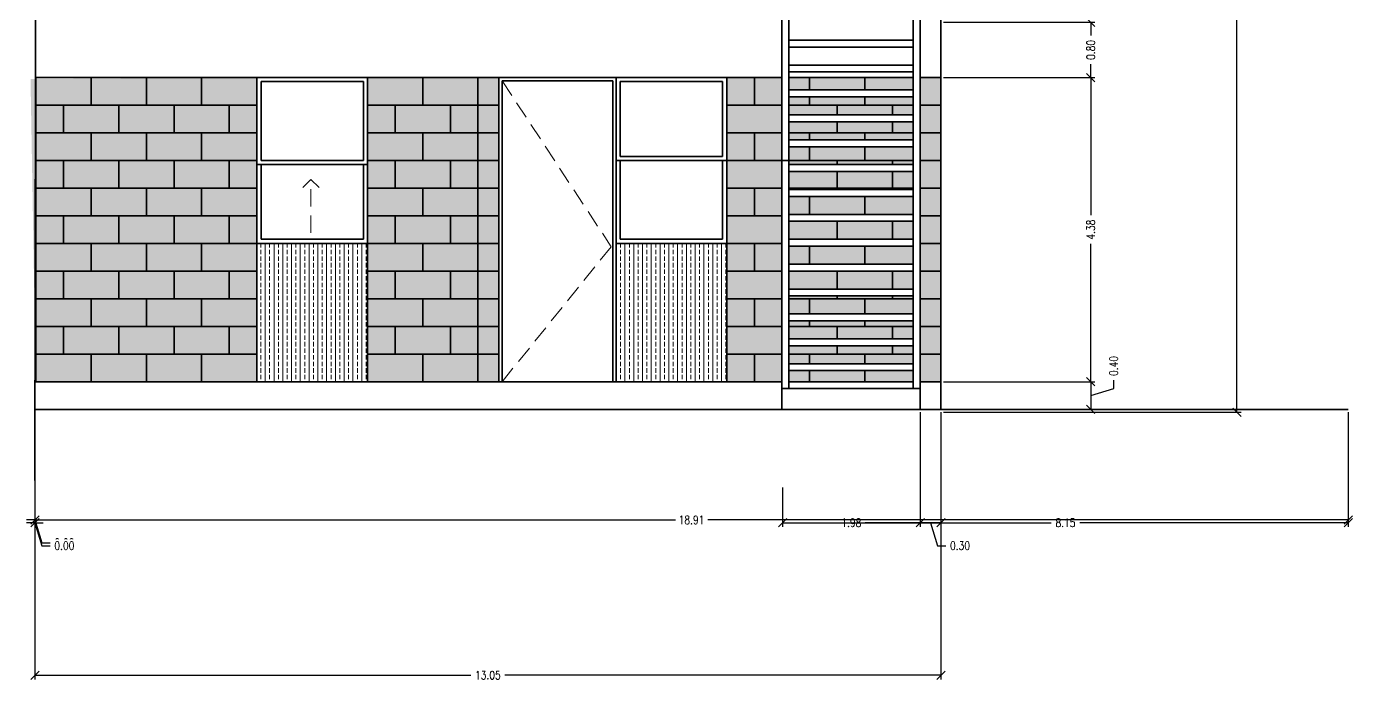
# Model space of a CAD drawing. Header units: inches. Extents: x 2738.4 to 2810.4, y -1117 to -1088.
# Drawn here: x 2771.24 to 2790.33, y -1116.32 to -1106.89 of the extents above; entities that cross this region are included whole.
import ezdxf

# ---------------------------------------------------------------- set-up
doc = ezdxf.new("R2010")
doc.units = ezdxf.units.IN
doc.header["$MEASUREMENT"] = 0
doc.linetypes.add('HIDDEN', pattern=[0.375, 0.25, -0.125])
doc.layers.get('DEFPOINTS').update_dxf_attribs({"color": 210})
for name, color, linetype, lineweight in [('A-ELEV-MBE1', 7, 'Continuous', 35), ('A-ELEV-OVHD', 3, 'HIDDEN', 18), ('A-ELEV-PATT', 8, 'Continuous', 18), ('A-SECT-MCUT', 7, 'Continuous', 35)]:
    doc.layers.add(name, color=color, linetype=linetype, lineweight=lineweight)
doc.styles.add('E-ROMANS', font='romans.shx', dxfattribs={"width": 0.8})
doc.dimstyles.new('E-0100_ARW_18', dxfattribs={"dimscale": 0.001, "dimtxt": 180, "dimasz": 180, "dimexe": 90, "dimexo": 60, "dimgap": 90, "dimtad": 0, "dimzin": 0, "dimdsep": 46, "dimtxsty": 'E-ROMANS', "dimblk": 'OPEN90', "dimcen": 90, "dimclrd": 256, "dimclre": 256, "dimclrt": 256, "dimadec": 0, "dimazin": 0, "dimtfac": 1, "dimtmove": 1, "dimatfit": 3, "dimldrblk": 'OPEN90', "dimfxl": 1, "dimtfill": 1, "dimtolj": 1, "dimtzin": 0, "dimarcsym": 0})

# ---------------------------------------------------------------- blocks, each defined once
blk = doc.blocks.new('_Oblique')
at = {"color": 0, "linetype": 'ByBlock', "lineweight": -2}
blk.add_line((-0.5, -0.5), (0.5, 0.5), dxfattribs=at)
blk = doc.blocks.new('*D97')
at = {"lineweight": -2, "transparency": 16777216}
for p, q in [((2771.361, -1112.481), (2771.361, -1116.286)), ((2784.407, -1112.44), (2784.407, -1116.286))]:
    blk.add_line(p, q, dxfattribs=at)
at = {"transparency": 16777216}
for p, q in [((2771.361, -1116.226), (2777.639, -1116.226)), ((2784.407, -1116.226), (2778.129, -1116.226))]:
    blk.add_line(p, q, dxfattribs=at)
at = {"layer": 'DEFPOINTS', "color": 0, "transparency": 16777216}
for p in [(2771.361, -1112.441), (2784.407, -1112.4), (2771.361, -1116.226)]:
    blk.add_point(p, dxfattribs=at)
at = {"transparency": 16777216, "xscale": 0.12, "yscale": 0.12, "zscale": 0.12, "rotation": 180}
blk.add_blockref('_Oblique', (2771.361, -1116.226), dxfattribs=at)
at = {"transparency": 16777216, "xscale": 0.12, "yscale": 0.12, "zscale": 0.12}
blk.add_blockref('_Oblique', (2784.407, -1116.226), dxfattribs=at)
at = {"transparency": 16777216, "insert": (2777.884, -1116.226), "char_height": 0.12, "attachment_point": 5, "style": 'E-ROMANS', "bg_fill": 3, "box_fill_scale": 1.25, "bg_fill_color": 256, "bg_fill_true_color": 13158600, "bg_fill_transparency": 0}
blk.add_mtext('\\A1;13.05', dxfattribs=at)
blk = doc.blocks.new('_Open90')
at = {"color": 0, "linetype": 'ByBlock', "lineweight": -2}
for p, q in [((0, 0), (-1, 0)), ((-0.5, 0.5), (0, 0)), ((0, 0), (-0.5, -0.5))]:
    blk.add_line(p, q, dxfattribs=at)
blk = doc.blocks.new('*D98')
at = {"lineweight": -2, "transparency": 16777216}
for p, q in [((2784.109, -1112.44), (2784.109, -1114.092)), ((2784.407, -1112.44), (2784.407, -1114.092))]:
    blk.add_line(p, q, dxfattribs=at)
at = {"transparency": 16777216}
for p, q in [((2784.407, -1114.032), (2784.109, -1114.032)), ((2784.258, -1114.032), (2784.357, -1114.362)), ((2784.357, -1114.362), (2784.477, -1114.362))]:
    blk.add_line(p, q, dxfattribs=at)
at = {"layer": 'DEFPOINTS', "color": 0, "transparency": 16777216}
for p in [(2784.109, -1112.4), (2784.407, -1112.4), (2784.109, -1114.032)]:
    blk.add_point(p, dxfattribs=at)
at = {"transparency": 16777216, "xscale": 0.12, "yscale": 0.12, "zscale": 0.12, "rotation": 180}
blk.add_blockref('_Oblique', (2784.109, -1114.032), dxfattribs=at)
at = {"transparency": 16777216, "xscale": 0.12, "yscale": 0.12, "zscale": 0.12}
blk.add_blockref('_Oblique', (2784.407, -1114.032), dxfattribs=at)
at = {"transparency": 16777216, "insert": (2784.683, -1114.362), "char_height": 0.12, "attachment_point": 5, "style": 'E-ROMANS', "bg_fill": 3, "box_fill_scale": 1.25, "bg_fill_color": 256, "bg_fill_true_color": 13158600, "bg_fill_transparency": 0}
blk.add_mtext('\\A1;0.30', dxfattribs=at)
blk = doc.blocks.new('*D99')
at = {"lineweight": -2, "transparency": 16777216}
for p, q in [((2784.109, -1112.44), (2784.109, -1114.092)), ((2782.128, -1113.524), (2782.128, -1114.092))]:
    blk.add_line(p, q, dxfattribs=at)
at = {"transparency": 16777216}
for p, q in [((2782.128, -1114.032), (2782.919, -1114.032)), ((2784.109, -1114.032), (2783.318, -1114.032))]:
    blk.add_line(p, q, dxfattribs=at)
at = {"layer": 'DEFPOINTS', "color": 0, "transparency": 16777216}
for p in [(2784.109, -1112.4), (2782.128, -1113.484), (2782.128, -1114.032)]:
    blk.add_point(p, dxfattribs=at)
at = {"transparency": 16777216, "xscale": 0.12, "yscale": 0.12, "zscale": 0.12, "rotation": 180}
blk.add_blockref('_Oblique', (2782.128, -1114.032), dxfattribs=at)
at = {"transparency": 16777216, "xscale": 0.12, "yscale": 0.12, "zscale": 0.12}
blk.add_blockref('_Oblique', (2784.109, -1114.032), dxfattribs=at)
at = {"transparency": 16777216, "insert": (2783.118, -1114.032), "char_height": 0.12, "attachment_point": 5, "style": 'E-ROMANS', "bg_fill": 3, "box_fill_scale": 1.25, "bg_fill_color": 256, "bg_fill_true_color": 13158600, "bg_fill_transparency": 0}
blk.add_mtext('\\A1;1.98', dxfattribs=at)
blk = doc.blocks.new('*D100')
at = {"lineweight": -2, "transparency": 16777216}
for p, q in [((2790.273, -1112.44), (2790.273, -1114.092)), ((2782.128, -1113.524), (2782.128, -1114.092))]:
    blk.add_line(p, q, dxfattribs=at)
at = {"transparency": 16777216}
for p, q in [((2782.128, -1114.032), (2785.994, -1114.032)), ((2790.273, -1114.032), (2786.407, -1114.032))]:
    blk.add_line(p, q, dxfattribs=at)
at = {"layer": 'DEFPOINTS', "color": 0, "transparency": 16777216}
for p in [(2790.273, -1112.4), (2782.128, -1113.484), (2790.273, -1114.032)]:
    blk.add_point(p, dxfattribs=at)
at = {"transparency": 16777216, "xscale": 0.12, "yscale": 0.12, "zscale": 0.12, "rotation": 180}
blk.add_blockref('_Oblique', (2782.128, -1114.032), dxfattribs=at)
at = {"transparency": 16777216, "xscale": 0.12, "yscale": 0.12, "zscale": 0.12}
blk.add_blockref('_Oblique', (2790.273, -1114.032), dxfattribs=at)
at = {"transparency": 16777216, "insert": (2786.201, -1114.032), "char_height": 0.12, "attachment_point": 5, "style": 'E-ROMANS', "bg_fill": 3, "box_fill_scale": 1.25, "bg_fill_color": 256, "bg_fill_true_color": 13158600, "bg_fill_transparency": 0}
blk.add_mtext('\\A1;8.15', dxfattribs=at)
blk = doc.blocks.new('*D101')
at = {"lineweight": -2, "transparency": 16777216}
for p, q in [((2771.361, -1112.44), (2771.361, -1114.051)), ((2790.273, -1112.44), (2790.273, -1114.051))]:
    blk.add_line(p, q, dxfattribs=at)
at = {"transparency": 16777216}
for p, q in [((2771.361, -1113.991), (2780.586, -1113.991)), ((2790.273, -1113.991), (2781.049, -1113.991))]:
    blk.add_line(p, q, dxfattribs=at)
at = {"layer": 'DEFPOINTS', "color": 0, "transparency": 16777216}
for p in [(2771.361, -1112.4), (2790.273, -1112.4), (2771.361, -1113.991)]:
    blk.add_point(p, dxfattribs=at)
at = {"transparency": 16777216, "xscale": 0.12, "yscale": 0.12, "zscale": 0.12, "rotation": 180}
blk.add_blockref('_Oblique', (2771.361, -1113.991), dxfattribs=at)
at = {"transparency": 16777216, "xscale": 0.12, "yscale": 0.12, "zscale": 0.12}
blk.add_blockref('_Oblique', (2790.273, -1113.991), dxfattribs=at)
at = {"transparency": 16777216, "insert": (2780.817, -1113.991), "char_height": 0.12, "attachment_point": 5, "style": 'E-ROMANS', "bg_fill": 3, "box_fill_scale": 1.25, "bg_fill_color": 256, "bg_fill_true_color": 13158600, "bg_fill_transparency": 0}
blk.add_mtext('\\A1;18.91', dxfattribs=at)
blk = doc.blocks.new('*D57')
at = {"lineweight": -2, "transparency": 16777216}
blk.add_line((2771.361, -1112.44), (2771.361, -1114.051), dxfattribs=at)
blk.add_line((2771.361, -1112.44), (2771.361, -1114.051), dxfattribs=at)
at = {"transparency": 16777216}
for p, q in [((2771.361, -1113.991), (2771.241, -1113.991)), ((2771.361, -1113.991), (2771.481, -1113.991)), ((2771.361, -1113.991), (2771.46, -1114.321)), ((2771.46, -1114.321), (2771.58, -1114.321))]:
    blk.add_line(p, q, dxfattribs=at)
at = {"layer": 'DEFPOINTS', "color": 0, "transparency": 16777216}
for p in [(2771.361, -1112.4), (2771.361, -1112.4), (2771.361, -1113.991)]:
    blk.add_point(p, dxfattribs=at)
at = {"transparency": 16777216, "xscale": 0.12, "yscale": 0.12, "zscale": 0.12}
blk.add_blockref('_Oblique', (2771.361, -1113.991), dxfattribs=at)
at = {"transparency": 16777216, "xscale": 0.12, "yscale": 0.12, "zscale": 0.12, "rotation": 180}
blk.add_blockref('_Oblique', (2771.361, -1113.991), dxfattribs=at)
at = {"transparency": 16777216, "insert": (2771.787, -1114.321), "char_height": 0.12, "attachment_point": 5, "style": 'E-ROMANS', "bg_fill": 3, "box_fill_scale": 1.25, "bg_fill_color": 256, "bg_fill_true_color": 13158600, "bg_fill_transparency": 0}
blk.add_mtext('\\A1;0.00', dxfattribs=at)
blk = doc.blocks.new('*D58')
at = {"lineweight": -2, "transparency": 16777216}
blk.add_line((2771.361, -1112.44), (2771.361, -1114.051), dxfattribs=at)
blk.add_line((2771.361, -1112.44), (2771.361, -1114.051), dxfattribs=at)
at = {"transparency": 16777216}
for p, q in [((2771.361, -1113.991), (2771.241, -1113.991)), ((2771.361, -1113.991), (2771.481, -1113.991)), ((2771.361, -1113.991), (2771.46, -1114.321)), ((2771.46, -1114.321), (2771.58, -1114.321))]:
    blk.add_line(p, q, dxfattribs=at)
at = {"layer": 'DEFPOINTS', "color": 0, "transparency": 16777216}
for p in [(2771.361, -1112.4), (2771.361, -1112.4), (2771.361, -1113.991)]:
    blk.add_point(p, dxfattribs=at)
at = {"transparency": 16777216, "xscale": 0.12, "yscale": 0.12, "zscale": 0.12}
blk.add_blockref('_Oblique', (2771.361, -1113.991), dxfattribs=at)
at = {"transparency": 16777216, "xscale": 0.12, "yscale": 0.12, "zscale": 0.12, "rotation": 180}
blk.add_blockref('_Oblique', (2771.361, -1113.991), dxfattribs=at)
at = {"transparency": 16777216, "insert": (2771.787, -1114.321), "char_height": 0.12, "attachment_point": 5, "style": 'E-ROMANS', "bg_fill": 3, "box_fill_scale": 1.25, "bg_fill_color": 256, "bg_fill_true_color": 13158600, "bg_fill_transparency": 0}
blk.add_mtext('\\A1;0.00', dxfattribs=at)
blk = doc.blocks.new('*D59')
at = {"lineweight": -2, "transparency": 16777216}
blk.add_line((2771.361, -1112.44), (2771.361, -1114.051), dxfattribs=at)
blk.add_line((2771.361, -1112.44), (2771.361, -1114.051), dxfattribs=at)
at = {"transparency": 16777216}
for p, q in [((2771.361, -1113.991), (2771.241, -1113.991)), ((2771.361, -1113.991), (2771.481, -1113.991)), ((2771.361, -1113.991), (2771.46, -1114.321)), ((2771.46, -1114.321), (2771.58, -1114.321))]:
    blk.add_line(p, q, dxfattribs=at)
at = {"layer": 'DEFPOINTS', "color": 0, "transparency": 16777216}
for p in [(2771.361, -1112.4), (2771.361, -1112.4), (2771.361, -1113.991)]:
    blk.add_point(p, dxfattribs=at)
at = {"transparency": 16777216, "xscale": 0.12, "yscale": 0.12, "zscale": 0.12}
blk.add_blockref('_Oblique', (2771.361, -1113.991), dxfattribs=at)
at = {"transparency": 16777216, "xscale": 0.12, "yscale": 0.12, "zscale": 0.12, "rotation": 180}
blk.add_blockref('_Oblique', (2771.361, -1113.991), dxfattribs=at)
at = {"transparency": 16777216, "insert": (2771.787, -1114.321), "char_height": 0.12, "attachment_point": 5, "style": 'E-ROMANS', "bg_fill": 3, "box_fill_scale": 1.25, "bg_fill_color": 256, "bg_fill_true_color": 13158600, "bg_fill_transparency": 0}
blk.add_mtext('\\A1;0.00', dxfattribs=at)
blk = doc.blocks.new('*D60')
at = {"lineweight": -2, "transparency": 16777216}
for p in [(2771.361, -1112.44), (2771.361, -1112.481)]:
    blk.add_line(p, (2771.361, -1114.092), dxfattribs=at)
at = {"transparency": 16777216}
for p, q in [((2771.361, -1114.032), (2771.241, -1114.032)), ((2771.361, -1114.032), (2771.481, -1114.032)), ((2771.361, -1114.032), (2771.46, -1114.362)), ((2771.361, -1114.032), (2771.361, -1114.032)), ((2771.361, -1114.032), (2771.361, -1114.032)), ((2771.46, -1114.362), (2771.58, -1114.362))]:
    blk.add_line(p, q, dxfattribs=at)
at = {"layer": 'DEFPOINTS', "color": 0, "transparency": 16777216}
for p in [(2771.361, -1112.4), (2771.361, -1112.441), (2771.361, -1114.032)]:
    blk.add_point(p, dxfattribs=at)
at = {"transparency": 16777216, "xscale": 0.12, "yscale": 0.12, "zscale": 0.12, "rotation": 180}
blk.add_blockref('_Oblique', (2771.361, -1114.032), dxfattribs=at)
at = {"transparency": 16777216, "xscale": 0.12, "yscale": 0.12, "zscale": 0.12}
blk.add_blockref('_Oblique', (2771.361, -1114.032), dxfattribs=at)
at = {"transparency": 16777216, "insert": (2771.787, -1114.362), "char_height": 0.12, "attachment_point": 5, "style": 'E-ROMANS', "bg_fill": 3, "box_fill_scale": 1.25, "bg_fill_color": 256, "bg_fill_true_color": 13158600, "bg_fill_transparency": 0}
blk.add_mtext('\\A1;0.00', dxfattribs=at)
blk = doc.blocks.new('*D72')
at = {"lineweight": -2, "transparency": 16777216}
for p, q in [((2784.447, -1095.355), (2788.73, -1095.355)), ((2784.447, -1112.441), (2788.73, -1112.441))]:
    blk.add_line(p, q, dxfattribs=at)
at = {"transparency": 16777216}
for p, q in [((2788.67, -1095.355), (2788.67, -1103.655)), ((2788.67, -1112.441), (2788.67, -1104.141))]:
    blk.add_line(p, q, dxfattribs=at)
at = {"layer": 'DEFPOINTS', "color": 0, "transparency": 16777216}
for p in [(2784.407, -1095.355), (2784.407, -1112.441), (2788.67, -1112.441)]:
    blk.add_point(p, dxfattribs=at)
at = {"transparency": 16777216, "xscale": 0.12, "yscale": 0.12, "zscale": 0.12}
for p, rotation in [((2788.67, -1095.355), 90), ((2788.67, -1112.441), 270)]:
    blk.add_blockref('_Oblique', p, dxfattribs=dict(at, rotation=rotation))
at = {"transparency": 16777216, "insert": (2788.67, -1103.898), "char_height": 0.12, "attachment_point": 5, "rotation": 90, "style": 'E-ROMANS', "bg_fill": 3, "box_fill_scale": 1.25, "bg_fill_color": 256, "bg_fill_true_color": 13158600, "bg_fill_transparency": 0}
blk.add_mtext('\\A1;17.09', dxfattribs=at)
blk = doc.blocks.new('*D79')
at = {"lineweight": -2, "transparency": 16777216}
for p, q in [((2784.447, -1106.829), (2786.626, -1106.829)), ((2784.447, -1107.625), (2786.626, -1107.625))]:
    blk.add_line(p, q, dxfattribs=at)
at = {"transparency": 16777216}
for p, q in [((2786.566, -1106.829), (2786.566, -1107.021)), ((2786.566, -1107.625), (2786.566, -1107.433))]:
    blk.add_line(p, q, dxfattribs=at)
at = {"layer": 'DEFPOINTS', "color": 0, "transparency": 16777216}
for p in [(2784.407, -1106.829), (2784.407, -1107.625), (2786.566, -1107.625)]:
    blk.add_point(p, dxfattribs=at)
at = {"transparency": 16777216, "xscale": 0.12, "yscale": 0.12, "zscale": 0.12}
for p, rotation in [((2786.566, -1106.829), 90), ((2786.566, -1107.625), 270)]:
    blk.add_blockref('_Oblique', p, dxfattribs=dict(at, rotation=rotation))
at = {"transparency": 16777216, "insert": (2786.566, -1107.227), "char_height": 0.12, "attachment_point": 5, "rotation": 90, "style": 'E-ROMANS', "bg_fill": 3, "box_fill_scale": 1.25, "bg_fill_color": 256, "bg_fill_true_color": 13158600, "bg_fill_transparency": 0}
blk.add_mtext('\\A1;0.80', dxfattribs=at)
blk = doc.blocks.new('*D80')
at = {"lineweight": -2, "transparency": 16777216}
for p, q in [((2784.447, -1107.625), (2786.626, -1107.625)), ((2784.447, -1112.002), (2786.626, -1112.002))]:
    blk.add_line(p, q, dxfattribs=at)
at = {"transparency": 16777216}
for p, q in [((2786.566, -1107.625), (2786.566, -1109.607)), ((2786.566, -1112.002), (2786.566, -1110.02))]:
    blk.add_line(p, q, dxfattribs=at)
at = {"layer": 'DEFPOINTS', "color": 0, "transparency": 16777216}
for p in [(2784.407, -1107.625), (2784.407, -1112.002), (2786.566, -1112.002)]:
    blk.add_point(p, dxfattribs=at)
at = {"transparency": 16777216, "xscale": 0.12, "yscale": 0.12, "zscale": 0.12}
for p, rotation in [((2786.566, -1107.625), 90), ((2786.566, -1112.002), 270)]:
    blk.add_blockref('_Oblique', p, dxfattribs=dict(at, rotation=rotation))
at = {"transparency": 16777216, "insert": (2786.566, -1109.813), "char_height": 0.12, "attachment_point": 5, "rotation": 90, "style": 'E-ROMANS', "bg_fill": 3, "box_fill_scale": 1.25, "bg_fill_color": 256, "bg_fill_true_color": 13158600, "bg_fill_transparency": 0}
blk.add_mtext('\\A1;4.38', dxfattribs=at)
blk = doc.blocks.new('*D81')
at = {"lineweight": -2, "transparency": 16777216}
for p, q in [((2784.447, -1112.002), (2786.626, -1112.002)), ((2784.447, -1112.4), (2786.626, -1112.4))]:
    blk.add_line(p, q, dxfattribs=at)
at = {"transparency": 16777216}
for p, q in [((2786.566, -1112.002), (2786.566, -1112.4)), ((2786.566, -1112.201), (2786.896, -1112.102)), ((2786.896, -1112.102), (2786.896, -1111.982))]:
    blk.add_line(p, q, dxfattribs=at)
at = {"layer": 'DEFPOINTS', "color": 0, "transparency": 16777216}
for p in [(2784.407, -1112.002), (2784.407, -1112.4), (2786.566, -1112.4)]:
    blk.add_point(p, dxfattribs=at)
at = {"transparency": 16777216, "xscale": 0.12, "yscale": 0.12, "zscale": 0.12}
for p, rotation in [((2786.566, -1112.002), 90), ((2786.566, -1112.4), 270)]:
    blk.add_blockref('_Oblique', p, dxfattribs=dict(at, rotation=rotation))
at = {"transparency": 16777216, "insert": (2786.896, -1111.776), "char_height": 0.12, "attachment_point": 5, "rotation": 90, "style": 'E-ROMANS', "bg_fill": 3, "box_fill_scale": 1.25, "bg_fill_color": 256, "bg_fill_true_color": 13158600, "bg_fill_transparency": 0}
blk.add_mtext('\\A1;0.40', dxfattribs=at)

msp = doc.modelspace()

# ---------------------------------------------------------------- hatches: boundary and pattern name
at = {"layer": 'A-ELEV-PATT'}
h = msp.add_hatch(dxfattribs=at)
h.set_pattern_fill('DOTS,_O', color=256, scale=0.049742, angle=90)
h.set_pattern_definition([(90, (2862.161994, -553.61955), (-0.078965721, 0.03948286), [0, -0.078965721])])
h.paths.add_polyline_path([(2774.558, -1107.625), (2771.299, -1107.648), (2771.375, -1112.002), (2774.558, -1112.002)])
h.paths.add_polyline_path([(2778.708, -1109.151), (2780.3, -1109.151), (2780.3, -1109.151), (2778.708, -1109.151)])
h = msp.add_hatch(dxfattribs=at)
h.set_pattern_fill('DOTS,_O', color=256, scale=0.049742, angle=90)
h.set_pattern_definition([(90, (2832.54444, -540.9507), (-0.078965721, 0.03948286), [0, -0.078965721])])
h.paths.add_polyline_path([(2778.04, -1107.625), (2776.15, -1107.625), (2776.15, -1110.012), (2776.15, -1112.002), (2778.04, -1112.002)])
h.paths.add_polyline_path([(2782.119, -1107.625), (2781.323, -1107.625), (2781.323, -1112.002), (2782.119, -1112.002)])
h.paths.add_polyline_path([(2784.009, -1107.625), (2782.219, -1107.625), (2782.219, -1107.804), (2784.009, -1107.804)])
h.paths.add_polyline_path([(2784.009, -1107.903), (2782.219, -1107.903), (2782.219, -1108.162), (2784.009, -1108.162)])
h.paths.add_polyline_path([(2784.009, -1108.261), (2782.219, -1108.261), (2782.219, -1108.52), (2784.009, -1108.52)])
h.paths.add_polyline_path([(2784.009, -1108.62), (2782.219, -1108.62), (2782.219, -1108.878), (2784.009, -1108.878)])
h.paths.add_polyline_path([(2784.009, -1108.978), (2782.219, -1108.978), (2782.219, -1109.236), (2784.009, -1109.236)])
h.paths.add_polyline_path([(2784.009, -1109.336), (2782.219, -1109.336), (2782.219, -1109.595), (2784.009, -1109.595)])
h.paths.add_polyline_path([(2784.009, -1109.694), (2782.219, -1109.694), (2782.219, -1109.953), (2784.009, -1109.953)])
h.paths.add_polyline_path([(2784.009, -1110.052), (2782.219, -1110.052), (2782.219, -1110.311), (2784.009, -1110.311)])
h.paths.add_polyline_path([(2784.009, -1110.41), (2782.219, -1110.41), (2782.219, -1110.669), (2784.009, -1110.669)])
h.paths.add_polyline_path([(2784.009, -1110.768), (2782.219, -1110.768), (2782.219, -1111.027), (2784.009, -1111.027)])
h.paths.add_polyline_path([(2784.009, -1111.127), (2782.219, -1111.127), (2782.219, -1111.385), (2784.009, -1111.385)])
h.paths.add_polyline_path([(2784.009, -1111.485), (2782.219, -1111.485), (2782.219, -1111.743), (2784.009, -1111.743)])
h.paths.add_polyline_path([(2784.009, -1111.843), (2782.219, -1111.843), (2782.219, -1112.002), (2784.009, -1112.002)])
h.paths.add_polyline_path([(2784.407, -1107.625), (2784.109, -1107.625), (2784.109, -1112.002), (2784.407, -1112.002)])
h = msp.add_hatch(dxfattribs=at)
h.set_pattern_fill('BRASS,_O', color=256, scale=0.019897, angle=90)
h.set_pattern_definition([(90, (2832.54444, -540.9507), (-0.126345153, 8e-18), []), (90, (2832.48127, -540.9507), (-0.126345153, 8e-18), [0.063172577, -0.031586288])])
h.paths.add_polyline_path([(2776.15, -1110.012), (2774.558, -1110.012), (2774.558, -1112.002), (2776.15, -1112.002)])
h.paths.add_polyline_path([(2781.323, -1110.012), (2779.732, -1110.012), (2779.732, -1112.002), (2781.323, -1112.002)])

# ---------------------------------------------------------------- linework, layer by layer
at = {"layer": 'A-ELEV-MBE1'}
for p, q in [((2784.407, -1095.462), (2784.407, -1112.4)), ((2782.219, -1107.088), (2784.009, -1107.088)), ((2782.219, -1107.187), (2784.009, -1107.187)), ((2782.219, -1107.446), (2784.009, -1107.446)), ((2771.375, -1107.625), (2771.375, -1112.002)), ((2771.375, -1107.625), (2782.119, -1107.625)), ((2772.171, -1107.625), (2772.171, -1108.023)), ((2772.967, -1107.625), (2772.967, -1108.023)), ((2773.763, -1107.625), (2773.763, -1108.023)), ((2774.558, -1107.625), (2774.558, -1112.002)), ((2774.618, -1107.684), (2776.091, -1107.684)), ((2774.618, -1107.684), (2774.618, -1108.819)), ((2776.091, -1107.684), (2776.091, -1108.819)), ((2776.15, -1107.625), (2776.15, -1110.012)), ((2776.946, -1107.625), (2776.946, -1108.023)), ((2777.742, -1107.625), (2777.742, -1112.002)), ((2778.04, -1107.625), (2778.04, -1112.002)), ((2779.732, -1107.625), (2779.732, -1112.002)), ((2781.323, -1107.625), (2779.74, -1107.625)), ((2781.264, -1107.684), (2779.791, -1107.684)), ((2779.791, -1107.684), (2779.791, -1108.759)), ((2781.264, -1107.684), (2781.264, -1108.759)), ((2781.323, -1112.002), (2781.323, -1107.625)), ((2781.721, -1107.625), (2781.721, -1108.023)), ((2782.219, -1107.545), (2784.009, -1107.545)), ((2784.009, -1107.625), (2782.219, -1107.625)), ((2782.517, -1107.625), (2782.517, -1107.804)), ((2783.313, -1107.625), (2783.313, -1107.804)), ((2784.109, -1107.625), (2784.407, -1107.625)), ((2782.219, -1107.804), (2784.009, -1107.804)), ((2782.219, -1107.903), (2784.009, -1107.903)), ((2782.517, -1107.903), (2782.517, -1108.023)), ((2783.313, -1107.903), (2783.313, -1108.023)), ((2771.375, -1108.023), (2774.558, -1108.023)), ((2771.773, -1108.023), (2771.773, -1108.421)), ((2772.569, -1108.023), (2772.569, -1108.421)), ((2773.365, -1108.023), (2773.365, -1108.421)), ((2774.161, -1108.023), (2774.161, -1108.421)), ((2777.742, -1108.023), (2776.15, -1108.023)), ((2776.548, -1108.023), (2776.548, -1108.421)), ((2777.344, -1108.023), (2777.344, -1108.421)), ((2777.742, -1108.023), (2778.04, -1108.023)), ((2781.323, -1108.023), (2782.119, -1108.023)), ((2782.219, -1108.023), (2784.009, -1108.023)), ((2782.915, -1108.023), (2782.915, -1108.162)), ((2783.711, -1108.023), (2783.711, -1108.162)), ((2784.109, -1108.023), (2784.407, -1108.023)), ((2782.219, -1108.162), (2784.009, -1108.162)), ((2782.219, -1108.261), (2784.009, -1108.261)), ((2782.915, -1108.261), (2782.915, -1108.421)), ((2783.711, -1108.261), (2783.711, -1108.421)), ((2771.375, -1108.421), (2774.558, -1108.421)), ((2772.171, -1108.421), (2772.171, -1108.819)), ((2772.967, -1108.421), (2772.967, -1108.819)), ((2773.763, -1108.421), (2773.763, -1108.819)), ((2777.742, -1108.421), (2776.15, -1108.421)), ((2776.946, -1108.421), (2776.946, -1108.819)), ((2777.742, -1108.421), (2778.04, -1108.421)), ((2781.323, -1108.421), (2782.119, -1108.421)), ((2781.721, -1108.421), (2781.721, -1108.819)), ((2782.219, -1108.421), (2784.009, -1108.421)), ((2782.517, -1108.421), (2782.517, -1108.52)), ((2783.313, -1108.421), (2783.313, -1108.52)), ((2784.109, -1108.421), (2784.407, -1108.421)), ((2782.219, -1108.52), (2784.009, -1108.52)), ((2782.219, -1108.62), (2784.009, -1108.62)), ((2782.517, -1108.62), (2782.517, -1108.819)), ((2783.313, -1108.62), (2783.313, -1108.819)), ((2771.375, -1108.819), (2774.558, -1108.819)), ((2771.773, -1108.819), (2771.773, -1109.217)), ((2772.569, -1108.819), (2772.569, -1109.217)), ((2773.365, -1108.819), (2773.365, -1109.217)), ((2774.161, -1108.819), (2774.161, -1109.217)), ((2777.742, -1108.819), (2776.15, -1108.819)), ((2776.548, -1108.819), (2776.548, -1109.217)), ((2777.344, -1108.819), (2777.344, -1109.217)), ((2777.742, -1108.819), (2778.04, -1108.819)), ((2779.791, -1108.819), (2779.791, -1109.953)), ((2781.264, -1108.819), (2781.264, -1109.953)), ((2781.323, -1108.819), (2784.009, -1108.819)), ((2782.915, -1108.819), (2782.915, -1108.878)), ((2783.711, -1108.819), (2783.711, -1108.878)), ((2784.109, -1108.819), (2784.407, -1108.819)), ((2774.618, -1108.878), (2774.618, -1109.953)), ((2776.091, -1108.878), (2776.091, -1109.953)), ((2782.219, -1108.878), (2784.009, -1108.878)), ((2782.219, -1108.978), (2784.009, -1108.978)), ((2782.915, -1108.978), (2782.915, -1109.217)), ((2783.711, -1108.978), (2783.711, -1109.217)), ((2771.375, -1109.217), (2774.558, -1109.217)), ((2772.171, -1109.217), (2772.171, -1109.614)), ((2772.967, -1109.217), (2772.967, -1109.614)), ((2773.763, -1109.217), (2773.763, -1109.614)), ((2777.742, -1109.217), (2776.15, -1109.217)), ((2776.946, -1109.217), (2776.946, -1109.614)), ((2777.742, -1109.217), (2778.04, -1109.217)), ((2781.323, -1109.217), (2782.119, -1109.217)), ((2781.721, -1109.217), (2781.721, -1109.614)), ((2782.219, -1109.217), (2784.009, -1109.217)), ((2782.219, -1109.236), (2784.009, -1109.236)), ((2782.517, -1109.217), (2782.517, -1109.236)), ((2783.313, -1109.217), (2783.313, -1109.236)), ((2784.109, -1109.217), (2784.407, -1109.217)), ((2782.219, -1109.336), (2784.009, -1109.336)), ((2782.517, -1109.336), (2782.517, -1109.595)), ((2783.313, -1109.336), (2783.313, -1109.595)), ((2771.375, -1109.614), (2774.558, -1109.614)), ((2771.773, -1109.614), (2771.773, -1110.012)), ((2772.569, -1109.614), (2772.569, -1110.012)), ((2773.365, -1109.614), (2773.365, -1110.012)), ((2774.161, -1109.614), (2774.161, -1110.012)), ((2777.742, -1109.614), (2776.15, -1109.614)), ((2776.548, -1109.614), (2776.548, -1110.012)), ((2777.344, -1109.614), (2777.344, -1110.012)), ((2777.742, -1109.614), (2778.04, -1109.614)), ((2781.323, -1109.614), (2782.119, -1109.614)), ((2782.219, -1109.595), (2784.009, -1109.595)), ((2784.109, -1109.614), (2784.407, -1109.614)), ((2782.219, -1109.694), (2784.009, -1109.694)), ((2782.915, -1109.694), (2782.915, -1109.953)), ((2783.711, -1109.694), (2783.711, -1109.953)), ((2771.375, -1110.012), (2774.558, -1110.012)), ((2772.171, -1110.012), (2772.171, -1110.41)), ((2772.967, -1110.012), (2772.967, -1110.41)), ((2773.763, -1110.012), (2773.763, -1110.41)), ((2774.558, -1110.012), (2776.15, -1110.012)), ((2774.618, -1109.953), (2776.091, -1109.953)), ((2777.742, -1110.012), (2776.15, -1110.012)), ((2776.15, -1110.012), (2776.15, -1112.002)), ((2776.946, -1110.012), (2776.946, -1110.41)), ((2777.742, -1110.012), (2778.04, -1110.012)), ((2781.323, -1110.012), (2779.732, -1110.012)), ((2781.264, -1109.953), (2779.791, -1109.953)), ((2781.323, -1110.012), (2782.119, -1110.012)), ((2781.721, -1110.012), (2781.721, -1110.41)), ((2782.219, -1109.953), (2784.009, -1109.953)), ((2784.109, -1110.012), (2784.407, -1110.012)), ((2782.219, -1110.052), (2784.009, -1110.052)), ((2782.517, -1110.052), (2782.517, -1110.311)), ((2783.313, -1110.052), (2783.313, -1110.311)), ((2782.219, -1110.311), (2784.009, -1110.311)), ((2771.375, -1110.41), (2774.558, -1110.41)), ((2771.773, -1110.41), (2771.773, -1110.808)), ((2772.569, -1110.41), (2772.569, -1110.808)), ((2773.365, -1110.41), (2773.365, -1110.808)), ((2774.161, -1110.41), (2774.161, -1110.808)), ((2777.742, -1110.41), (2776.15, -1110.41)), ((2776.548, -1110.41), (2776.548, -1110.808)), ((2777.344, -1110.41), (2777.344, -1110.808)), ((2777.742, -1110.41), (2778.04, -1110.41)), ((2781.323, -1110.41), (2782.119, -1110.41)), ((2782.219, -1110.41), (2784.009, -1110.41)), ((2782.915, -1110.41), (2782.915, -1110.669)), ((2783.711, -1110.41), (2783.711, -1110.669)), ((2784.109, -1110.41), (2784.407, -1110.41)), ((2782.219, -1110.669), (2784.009, -1110.669)), ((2782.219, -1110.768), (2784.009, -1110.768)), ((2782.915, -1110.768), (2782.915, -1110.808)), ((2783.711, -1110.768), (2783.711, -1110.808)), ((2771.375, -1110.808), (2774.558, -1110.808)), ((2772.171, -1110.808), (2772.171, -1111.206)), ((2772.967, -1110.808), (2772.967, -1111.206)), ((2773.763, -1110.808), (2773.763, -1111.206)), ((2777.742, -1110.808), (2776.15, -1110.808)), ((2776.946, -1110.808), (2776.946, -1111.206)), ((2777.742, -1110.808), (2778.04, -1110.808)), ((2781.323, -1110.808), (2782.119, -1110.808)), ((2781.721, -1110.808), (2781.721, -1111.206)), ((2782.219, -1110.808), (2784.009, -1110.808)), ((2782.517, -1110.808), (2782.517, -1111.027)), ((2783.313, -1110.808), (2783.313, -1111.027)), ((2784.109, -1110.808), (2784.407, -1110.808)), ((2782.219, -1111.027), (2784.009, -1111.027)), ((2782.219, -1111.127), (2784.009, -1111.127)), ((2782.517, -1111.127), (2782.517, -1111.206)), ((2783.313, -1111.127), (2783.313, -1111.206)), ((2771.375, -1111.206), (2774.558, -1111.206)), ((2771.773, -1111.206), (2771.773, -1111.604)), ((2772.569, -1111.206), (2772.569, -1111.604)), ((2773.365, -1111.206), (2773.365, -1111.604)), ((2774.161, -1111.206), (2774.161, -1111.604)), ((2777.742, -1111.206), (2776.15, -1111.206)), ((2776.548, -1111.206), (2776.548, -1111.604)), ((2777.344, -1111.206), (2777.344, -1111.604)), ((2777.742, -1111.206), (2778.04, -1111.206)), ((2781.323, -1111.206), (2782.119, -1111.206)), ((2782.219, -1111.206), (2784.009, -1111.206)), ((2782.915, -1111.206), (2782.915, -1111.385)), ((2783.711, -1111.206), (2783.711, -1111.385)), ((2784.109, -1111.206), (2784.407, -1111.206)), ((2782.219, -1111.385), (2784.009, -1111.385)), ((2782.219, -1111.485), (2784.009, -1111.485)), ((2782.915, -1111.485), (2782.915, -1111.604)), ((2783.711, -1111.485), (2783.711, -1111.604)), ((2771.375, -1111.604), (2774.558, -1111.604)), ((2772.171, -1111.604), (2772.171, -1112.002)), ((2772.967, -1111.604), (2772.967, -1112.002)), ((2773.763, -1111.604), (2773.763, -1112.002)), ((2777.742, -1111.604), (2776.15, -1111.604)), ((2776.946, -1111.604), (2776.946, -1112.002)), ((2777.742, -1111.604), (2778.04, -1111.604)), ((2781.323, -1111.604), (2782.119, -1111.604)), ((2781.721, -1111.604), (2781.721, -1112.002)), ((2782.219, -1111.604), (2784.009, -1111.604)), ((2782.517, -1111.604), (2782.517, -1111.743)), ((2783.313, -1111.604), (2783.313, -1111.743)), ((2784.109, -1111.604), (2784.407, -1111.604)), ((2782.219, -1111.743), (2784.009, -1111.743)), ((2782.219, -1111.843), (2784.009, -1111.843)), ((2782.517, -1111.843), (2782.517, -1112.002)), ((2783.313, -1111.843), (2783.313, -1112.002)), ((2771.375, -1112.002), (2782.119, -1112.002)), ((2782.119, -1112.102), (2784.109, -1112.102)), ((2782.219, -1112.002), (2784.009, -1112.002)), ((2784.109, -1112.002), (2784.407, -1112.002))]:
    msp.add_line(p, q, dxfattribs=at)
for points in [[(2771.36, -1113.425), (2771.36, -1113.425), (2771.375, -1104.74)], [(2782.119, -1112.4), (2782.119, -1104.74)], [(2782.219, -1112.102), (2782.219, -1104.74)], [(2784.009, -1112.102), (2784.009, -1104.74)], [(2784.109, -1112.4), (2784.109, -1104.74)], [(2778.09, -1112.002), (2778.09, -1107.674), (2779.682, -1107.674), (2779.682, -1112.002)], [(2776.091, -1108.819), (2774.618, -1108.819)], [(2781.323, -1108.819), (2779.732, -1108.819)], [(2781.264, -1108.759), (2779.791, -1108.759)], [(2776.15, -1108.878), (2774.558, -1108.878)]]:
    msp.add_lwpolyline(points, dxfattribs=at)
at = {"layer": 'A-ELEV-OVHD'}
for points in [[(2778.09, -1107.674), (2779.66, -1110.059), (2778.09, -1112.002)], [(2775.221, -1109.208), (2775.337, -1109.092)], [(2775.337, -1109.858), (2775.337, -1109.092)], [(2775.453, -1109.208), (2775.337, -1109.092)]]:
    msp.add_lwpolyline(points, dxfattribs=at)
at = {"layer": 'A-SECT-MCUT'}
msp.add_line((2771.361, -1112.4), (2790.273, -1112.4), dxfattribs=at)

# ---------------------------------------------------------------- next in the draw order: dimensions: what is measured, and where the dimension line sits
dim = msp.add_linear_dim(base=(2771.361, -1116.226), p1=(2784.407, -1112.4), p2=(2771.361, -1112.441), dimstyle='E-0100_ARW_18', override={"dimtxt": 120, "dimasz": 120, "dimexe": 60, "dimexo": 40, "dimgap": 60, "dimblk": 'Oblique', "dimcen": 60, "dimlwd": 65535})
dim.commit()
dim.dimension.update_dxf_attribs({"geometry": '*D97', "text_midpoint": (2777.884, -1116.226)})

# ---------------------------------------------------------------- next in the draw order: dimensions: what is measured, and where the dimension line sits
dim = msp.add_linear_dim(base=(2784.109, -1114.032), p1=(2784.407, -1112.4), p2=(2784.109, -1112.4), dimstyle='E-0100_ARW_18', override={"dimtxt": 120, "dimasz": 120, "dimexe": 60, "dimexo": 40, "dimgap": 60, "dimblk": 'Oblique', "dimcen": 60, "dimlwd": 65535})
dim.commit()
dim.dimension.update_dxf_attribs({"geometry": '*D98', "text_midpoint": (2784.537, -1114.362)})

# ---------------------------------------------------------------- next in the draw order: dimensions: what is measured, and where the dimension line sits
dim = msp.add_linear_dim(base=(2782.128, -1114.032), p1=(2784.109, -1112.4), p2=(2782.128, -1113.484), dimstyle='E-0100_ARW_18', override={"dimtxt": 120, "dimasz": 120, "dimexe": 60, "dimexo": 40, "dimgap": 60, "dimblk": 'Oblique', "dimcen": 60, "dimlwd": 65535})
dim.commit()
dim.dimension.update_dxf_attribs({"geometry": '*D99', "text_midpoint": (2783.118, -1114.032)})

# ---------------------------------------------------------------- next in the draw order: dimensions: what is measured, and where the dimension line sits
dim = msp.add_linear_dim(base=(2790.2734, -1114.0319), p1=(2782.1279, -1113.4844), p2=(2790.2734, -1112.4), dimstyle='E-0100_ARW_18', override={"dimtxt": 120, "dimasz": 120, "dimexe": 60, "dimexo": 40, "dimgap": 60, "dimblk": 'Oblique', "dimcen": 60, "dimlwd": 65535})
dim.commit()
dim.dimension.update_dxf_attribs({"geometry": '*D100', "text_midpoint": (2786.2007, -1114.0319)})

# ---------------------------------------------------------------- next in the draw order: dimensions: what is measured, and where the dimension line sits
dim = msp.add_linear_dim(base=(2771.361, -1113.991), p1=(2790.273, -1112.4), p2=(2771.361, -1112.4), dimstyle='E-0100_ARW_18', override={"dimtxt": 120, "dimasz": 120, "dimexe": 60, "dimexo": 40, "dimgap": 60, "dimblk": 'Oblique', "dimcen": 60, "dimlwd": 65535})
dim.commit()
dim.dimension.update_dxf_attribs({"geometry": '*D101', "text_midpoint": (2780.817, -1113.991)})

# ---------------------------------------------------------------- next in the draw order: dimensions: what is measured, and where the dimension line sits
dim = msp.add_linear_dim(base=(2788.67, -1112.441), p1=(2784.407, -1095.355), p2=(2784.407, -1112.441), angle=90, dimstyle='E-0100_ARW_18', override={"dimtxt": 120, "dimasz": 120, "dimexe": 60, "dimexo": 40, "dimgap": 60, "dimblk": 'Oblique', "dimcen": 60, "dimlwd": 65535})
dim.commit()
dim.dimension.update_dxf_attribs({"geometry": '*D72', "text_midpoint": (2788.67, -1103.898)})
dim = msp.add_linear_dim(base=(2771.361346472, -1113.990986626), p1=(2771.361346472, -1112.400001085), p2=(2771.361346472, -1112.400001085), dimstyle='E-0100_ARW_18', override={"dimtxt": 120, "dimasz": 120, "dimexe": 60, "dimexo": 40, "dimgap": 60, "dimblk": 'Oblique', "dimcen": 60, "dimlwd": 65535})
dim.commit()
dim.dimension.update_dxf_attribs({"geometry": '*D57', "text_midpoint": (2771.640346472, -1114.320986626)})

# ---------------------------------------------------------------- next in the draw order: dimensions: what is measured, and where the dimension line sits
dim = msp.add_linear_dim(base=(2786.566, -1107.625), p1=(2784.407, -1106.829), p2=(2784.407, -1107.625), angle=90, dimstyle='E-0100_ARW_18', override={"dimtxt": 120, "dimasz": 120, "dimexe": 60, "dimexo": 40, "dimgap": 60, "dimblk": 'Oblique', "dimcen": 60, "dimlwd": 65535})
dim.commit()
dim.dimension.update_dxf_attribs({"geometry": '*D79', "text_midpoint": (2786.566, -1107.227)})
dim = msp.add_linear_dim(base=(2771.361346472, -1113.990986626), p1=(2771.361346472, -1112.400001085), p2=(2771.361346472, -1112.400001085), dimstyle='E-0100_ARW_18', override={"dimtxt": 120, "dimasz": 120, "dimexe": 60, "dimexo": 40, "dimgap": 60, "dimblk": 'Oblique', "dimcen": 60, "dimlwd": 65535})
dim.commit()
dim.dimension.update_dxf_attribs({"geometry": '*D58', "text_midpoint": (2771.640346472, -1114.320986626)})

# ---------------------------------------------------------------- next in the draw order: dimensions: what is measured, and where the dimension line sits
dim = msp.add_linear_dim(base=(2786.566, -1112.002), p1=(2784.407, -1107.625), p2=(2784.407, -1112.002), angle=90, dimstyle='E-0100_ARW_18', override={"dimtxt": 120, "dimasz": 120, "dimexe": 60, "dimexo": 40, "dimgap": 60, "dimblk": 'Oblique', "dimcen": 60, "dimlwd": 65535})
dim.commit()
dim.dimension.update_dxf_attribs({"geometry": '*D80', "text_midpoint": (2786.566, -1109.813)})
dim = msp.add_linear_dim(base=(2771.361346472, -1113.990986626), p1=(2771.361346472, -1112.400001085), p2=(2771.361346472, -1112.400001085), dimstyle='E-0100_ARW_18', override={"dimtxt": 120, "dimasz": 120, "dimexe": 60, "dimexo": 40, "dimgap": 60, "dimblk": 'Oblique', "dimcen": 60, "dimlwd": 65535})
dim.commit()
dim.dimension.update_dxf_attribs({"geometry": '*D59', "text_midpoint": (2771.640346472, -1114.320986626)})

# ---------------------------------------------------------------- next in the draw order: dimensions: what is measured, and where the dimension line sits
dim = msp.add_linear_dim(base=(2786.566, -1112.4), p1=(2784.407, -1112.002), p2=(2784.407, -1112.4), angle=90, dimstyle='E-0100_ARW_18', override={"dimtxt": 120, "dimasz": 120, "dimexe": 60, "dimexo": 40, "dimgap": 60, "dimblk": 'Oblique', "dimcen": 60, "dimlwd": 65535})
dim.commit()
dim.dimension.update_dxf_attribs({"geometry": '*D81', "text_midpoint": (2786.896, -1111.922)})
dim = msp.add_linear_dim(base=(2771.36127, -1114.03189), p1=(2771.36135, -1112.4), p2=(2771.36127, -1112.4409), dimstyle='E-0100_ARW_18', override={"dimtxt": 120, "dimasz": 120, "dimexe": 60, "dimexo": 40, "dimgap": 60, "dimblk": 'Oblique', "dimcen": 60, "dimlwd": 65535})
dim.commit()
dim.dimension.update_dxf_attribs({"geometry": '*D60', "text_midpoint": (2771.64031, -1114.36189)})

doc.saveas('drawing.dxf')
